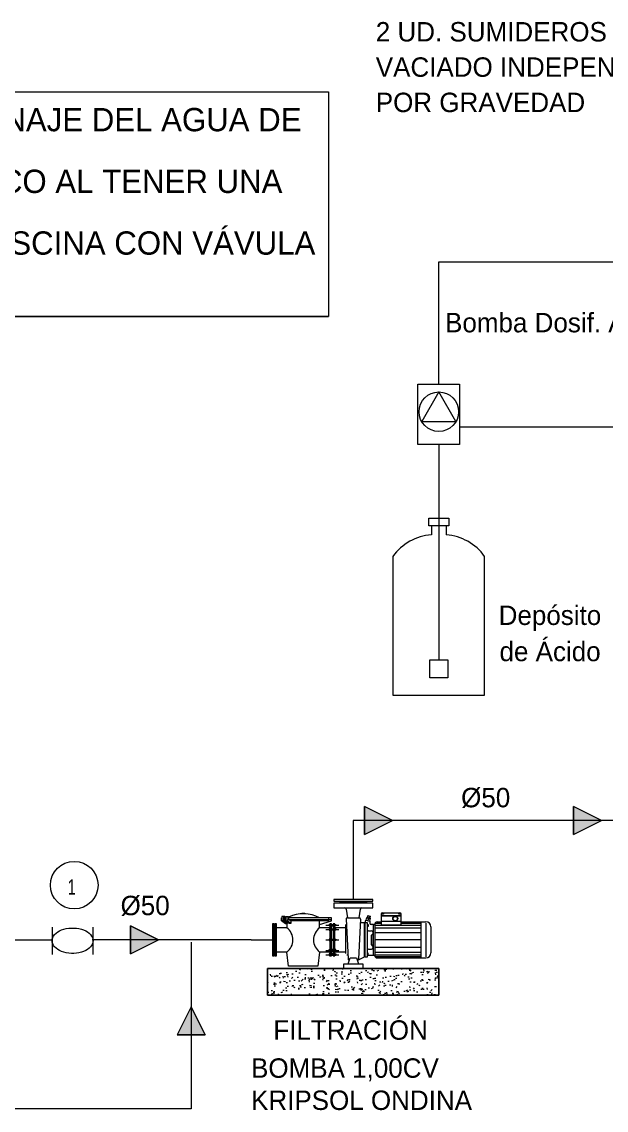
# Model space of a CAD drawing. Header units: millimetres. Extents: x 441156 to 441876, y 4514765 to 4515211.
# Drawn here: x 441324 to 441327.17, y 4514771.63 to 4514777.54 of the extents above; entities that cross this region are included whole.
import ezdxf

# ---------------------------------------------------------------- set-up
doc = ezdxf.new("R2010")
doc.units = ezdxf.units.MM
doc.layers.add('01_textos', color=7, linetype='Continuous')
for name, color, linetype, lineweight, true_color in [('05 ESQUEMAS HIDRAULICOS nuevos_dwg _6_', 7, 'Continuous', 18, 0x767676), ('A-DETL', 7, 'Continuous', 50, 0x008000), ('I-FONTANERÍA', 6, 'Continuous', 13, 0xff00ff), ('I-HIDRÁULICA', 6, 'Continuous', 13, 0xff00ff)]:
    doc.layers.add(name, color=color, linetype=linetype, lineweight=lineweight, true_color=true_color)
for name, color, linetype, lineweight in [('A-DETL-GENF', 7, 'Continuous', 9), ('A-DETL-THIN', 7, 'Continuous', 9), ('G-ANNO-TEXT', 7, 'Continuous', 9)]:
    doc.layers.add(name, color=color, linetype=linetype, lineweight=lineweight)
doc.styles.add('BERNARDO', font='')
doc.styles.add('Franklin Gothic Book', font='FRABK.TTF', dxfattribs={"height": 0.225})
doc.styles.add('Franklin Gothic Book_2', font='FRABK.TTF', dxfattribs={"width": 0.7, "height": 0.18})
doc.styles.get('BERNARDO').set_extended_font_data('Century Gothic')

# ---------------------------------------------------------------- blocks, each defined once
blk = doc.blocks.new('05 ESQUEMAS HIDRAULICOS nuevos_dwg_A$C6D152A77-1107640-01_ARQ_HIDRAULICA PISCINA CHAPOTEO')
at = {"layer": 'I-HIDRÁULICA', "flags": 128}
blk.add_lwpolyline([(2560.888, 1573.868), (2560.908, 1573.868), (2560.908, 1574.237), (2560.888, 1574.237)], close=True, dxfattribs=at)
blk = doc.blocks.new('05 ESQUEMAS HIDRAULICOS nuevos_dwg_A$C6D152A77-1107641-01_ARQ_HIDRAULICA PISCINA CHAPOTEO')
at = {"layer": 'I-HIDRÁULICA', "flags": 128}
blk.add_lwpolyline([(2560.859, 1573.868), (2560.879, 1573.868), (2560.879, 1574.237), (2560.859, 1574.237)], close=True, dxfattribs=at)
blk = doc.blocks.new('05 ESQUEMAS HIDRAULICOS nuevos_dwg_A$C0F61303F-1107647-01_ARQ_HIDRAULICA PISCINA CHAPOTEO')
at = {"layer": 'I-FONTANERÍA'}
for p, q in [((2558.309, 1574.201), (2558.309, 1573.885)), ((2558.783, 1573.885), (2558.783, 1574.201))]:
    blk.add_line(p, q, dxfattribs=at)
at = {"layer": 'I-FONTANERÍA', "flags": 128}
blk.add_lwpolyline([(2558.783, 1574.043), (2558.781, 1574.025), (2558.776, 1574.006), (2558.766, 1573.989), (2558.754, 1573.972), (2558.738, 1573.956), (2558.719, 1573.942), (2558.697, 1573.93), (2558.673, 1573.919), (2558.647, 1573.91), (2558.619, 1573.903), (2558.591, 1573.898), (2558.561, 1573.896), (2558.531, 1573.896), (2558.502, 1573.898), (2558.473, 1573.903), (2558.445, 1573.91), (2558.419, 1573.919), (2558.395, 1573.93), (2558.373, 1573.942), (2558.354, 1573.956), (2558.338, 1573.972), (2558.326, 1573.989), (2558.317, 1574.006), (2558.311, 1574.025), (2558.309, 1574.043), (2558.311, 1574.062), (2558.317, 1574.08), (2558.326, 1574.097), (2558.338, 1574.114), (2558.354, 1574.13), (2558.373, 1574.144), (2558.395, 1574.157), (2558.419, 1574.168), (2558.445, 1574.176), (2558.473, 1574.183), (2558.502, 1574.188), (2558.531, 1574.19), (2558.561, 1574.19), (2558.591, 1574.188), (2558.619, 1574.183), (2558.647, 1574.176), (2558.673, 1574.168), (2558.697, 1574.157), (2558.719, 1574.144), (2558.738, 1574.13), (2558.754, 1574.114), (2558.766, 1574.097), (2558.776, 1574.08), (2558.781, 1574.062)], close=True, dxfattribs=at)

msp = doc.modelspace()

# ---------------------------------------------------------------- hatches: boundary and pattern name
at = {"layer": 'A-DETL-GENF', "true_color": 0x0000ff}
for points in [[(441325.85940819, 4514773.2768082), (441325.85940819, 4514773.12495662), (441326.01125976, 4514773.20088241)], [(441326.99260549, 4514773.27643709), (441326.99260549, 4514773.12458552), (441327.14445707, 4514773.2005113)], [(441324.58878976, 4514772.62863234), (441324.58878976, 4514772.47678076), (441324.74064134, 4514772.55270655)], [(441324.91819046, 4514772.18900539), (441324.84226467, 4514772.03715381), (441324.99411625, 4514772.03715381)]]:
    msp.add_hatch(color=5, dxfattribs=at).paths.add_polyline_path(points)
at = {"layer": 'A-DETL-GENF', "lineweight": 13}
h = msp.add_hatch(dxfattribs=at)
h.set_pattern_fill('FP_1', color=256, scale=0.468678, style=0, pattern_type=2)
h.set_pattern_definition([(50, (233234.331754, 1857989.93413), (0.0943927548252, -0.0082588240986), [0.0098703525157, -0.1085738776728]), (355, (233234.33175, 1857989.93413), (-0.0182593454478, 0.09899376695), [0.007897219368, -0.0868600394937]), (100.451, (233234.33972, 1857989.933665), (0.0761362174962, 0.09073081429), [0.0083893309606, -0.092273267013]), (46.184, (233234.33175, 1857989.96038), (0.140452440492, -0.0217855087954), [0.0148055287736, -0.162860816509]), (96.636, (233234.34347, 1857989.95897), (0.1230038392034, 0.1281981017014), [0.012583996441, -0.1384099005194]), (351.184, (233234.33175, 1857989.96038), (0.12300542621, 0.128196329156), [0.0118434856634, -0.130287715852]), (21, (233234.34488, 1857989.95382), (0.0785538062063, -0.0529858459353), [0.0098703525157, -0.1085738776728]), (326, (233234.34488, 1857989.95382), (0.0320231471936, 0.0954342057908), [0.007897219368, -0.0868600394937]), (71.451, (233234.35144, 1857989.9496), (0.11057740787, 0.0424433875316), [0.0083893309606, -0.092273267013]), (37.5, (233234.331754, 1857989.934134), (0.0015992543234, 0.0438087945487), [0, -0.0858055146522, 0, -0.0881770238512, -0.0871881138888]), (37.5, (233234.331754, 1857989.934134), (0.0015992543234, 0.0438087945487), [-0.1739825385034, 0, -0.0871881138888]), (7.5, (233234.331754, 1857989.934134), (0.0346194864814, 0.05190556824184), [0, -0.0502750576619, 0, -0.0838323815045, -0.0332292494475]), (7.5, (233234.331754, 1857989.934134), (0.0346194864814, 0.05190556824184), [-0.1341074391664, 0, -0.0332292494475]), (327.5, (233234.302696, 1857989.934134), (0.07025198002745, -0.00296635420942), [0, -0.0329011750524, 0, -0.1026497914525, -0.1362118020722]), (327.5, (233234.302696, 1857989.934134), (0.07025198002745, -0.00296635420942), [-0.135550966505, 0, -0.1362118020722]), (317.5, (233234.289573, 1857989.934134), (0.0767523011066, 0.0131733339766), [0, -0.042771527568, 0, -0.0681691725266, -0.0967303920094]), (317.5, (233234.289573, 1857989.934134), (0.0767523011066, 0.0131733339766), [-0.1109407000947, 0, -0.0967303920094])])
h.paths.add_polyline_path([(441326.26116093, 4514772.25254975), (441326.26116093, 4514772.3982794), (441325.33212788, 4514772.3982794), (441325.33212788, 4514772.25254975), (441325.72336205, 4514772.25254975)])

# ---------------------------------------------------------------- linework, layer by layer
at = {"layer": 'A-DETL', "color": 7, "lineweight": 9}
for p, q in [((441321.7317599, 4514777.15502566, 0.0000002), (441325.66352833, 4514777.15502566, 0.0000002)), ((441325.66352833, 4514777.15502566, 0.0000002), (441325.66352833, 4514775.93627566, 0.0000002)), ((441321.72138937, 4514775.93627566, 0.0000002), (441325.66352833, 4514775.93627566, 0.0000002)), ((441325.66352833, 4514775.93627566, 0.0000002), (441321.72138937, 4514775.93627566, 0.0000002)), ((441326.14832804, 4514775.56961155, 0.0000002), (441326.37463685, 4514775.56961155, 0.0000002)), ((441326.14832804, 4514775.24163239, 0.0000002), (441326.14832804, 4514775.56961155, 0.0000002)), ((441326.37463685, 4514775.56961155, 0.0000002), (441326.37463685, 4514775.24163239, 0.0000002)), ((441326.26177698, 4514775.52674165, 0.0000002), (441326.16902055, 4514775.36608279, 0.0000002)), ((441326.35453342, 4514775.36608279, 0.0000002), (441326.26177698, 4514775.52674165, 0.0000002)), ((441326.16902055, 4514775.36608279, 0.0000002), (441326.35453342, 4514775.36608279, 0.0000002)), ((441330.66885647, 4514775.33478107, 0.0000002), (441326.37463685, 4514775.33478107, 0.0000002)), ((441326.37463685, 4514775.24163239, 0.0000002), (441326.14832804, 4514775.24163239, 0.0000002)), ((441326.20691359, 4514774.84208527, 0.0000002), (441326.3160513, 4514774.84208527, 0.0000002)), ((441326.20691359, 4514774.80066597, 0.0000002), (441326.20691359, 4514774.84208527, 0.0000002)), ((441326.3160513, 4514774.84208527, 0.0000002), (441326.3160513, 4514774.80066597, 0.0000002)), ((441326.3160513, 4514774.80066597, 0.0000002), (441326.20691359, 4514774.80066597, 0.0000002)), ((441326.22129315, 4514774.80066597, 0.0000002), (441326.22129315, 4514774.75139694, 0.0000002)), ((441326.30167174, 4514774.80066597, 0.0000002), (441326.30167174, 4514774.75139694, 0.0000002)), ((441326.01267011, 4514774.63401657, 0.0000002), (441326.01267011, 4514773.8814016, 0.0000002)), ((441326.51029478, 4514773.8814016, 0.0000002), (441326.51029478, 4514774.63401657, 0.0000002)), ((441326.21260847, 4514774.07362136, 0.0000002), (441326.31035642, 4514774.07362136, 0.0000002)), ((441326.21260847, 4514773.97593342, 0.0000002), (441326.21260847, 4514774.07362136, 0.0000002)), ((441326.31035642, 4514774.07362136, 0.0000002), (441326.31035642, 4514773.97593342, 0.0000002)), ((441326.31035642, 4514773.97593342, 0.0000002), (441326.21260847, 4514773.97593342, 0.0000002)), ((441326.01267011, 4514773.8814016, 0.0000002), (441326.51029478, 4514773.8814016, 0.0000002)), ((441326.51637665, 4514773.2005113, 0.0000002), (441325.79732359, 4514773.2005113, 0.0000002)), ((441325.79732359, 4514773.2005113, 0.0000002), (441325.79732359, 4514772.7751057, 0.0000002)), ((441328.35230222, 4514773.2005113, 0.0000002), (441326.51637665, 4514773.2005113, 0.0000002)), ((441325.6917584, 4514772.77190083, 0.0000002), (441325.6917584, 4514772.76285301, 0.0000002)), ((441325.90356528, 4514772.77190083, 0.0000002), (441325.6917584, 4514772.77190083, 0.0000002)), ((441325.6917584, 4514772.76285301, 0.0000002), (441325.90356528, 4514772.76285301, 0.0000002)), ((441325.87202942, 4514772.75948073, 0.0000002), (441325.72397413, 4514772.75948073, 0.0000002)), ((441325.72397413, 4514772.75948073, 0.0000002), (441325.72397413, 4514772.75125543, 0.0000002)), ((441325.87202942, 4514772.75125543, 0.0000002), (441325.87202942, 4514772.75948073, 0.0000002)), ((441325.90356528, 4514772.76285301, 0.0000002), (441325.90356528, 4514772.77190083, 0.0000002)), ((441325.51798834, 4514772.69401689, 0.0000002), (441325.51798834, 4514772.6983087, 0.0000002)), ((441325.51798834, 4514772.6983087, 0.0000002), (441325.53443893, 4514772.6983087, 0.0000002)), ((441325.53443893, 4514772.6983087, 0.0000002), (441325.53443893, 4514772.69401689, 0.0000002)), ((441325.6917584, 4514772.75125543, 0.0000002), (441325.6917584, 4514772.72657955, 0.0000002)), ((441325.90424515, 4514772.75125543, 0.0000002), (441325.6917584, 4514772.75125543, 0.0000002)), ((441325.6917584, 4514772.72657955, 0.0000002), (441325.90424515, 4514772.72657955, 0.0000002)), ((441325.75943425, 4514772.72026937, 0.0000002), (441325.76578604, 4514772.6722837, 0.0000002)), ((441325.83021751, 4514772.6722837, 0.0000002), (441325.83656931, 4514772.72026937, 0.0000002)), ((441325.90424515, 4514772.72657955, 0.0000002), (441325.90424515, 4514772.75125543, 0.0000002)), ((441325.9549678, 4514772.69907571, 0.0000002), (441326.05092956, 4514772.69907571, 0.0000002)), ((441325.96182221, 4514772.69907571, 0.0000002), (441325.96182221, 4514772.6922213, 0.0000002)), ((441326.04407515, 4514772.6922213, 0.0000002), (441326.04407515, 4514772.69907571, 0.0000002)), ((441325.40853412, 4514772.65552272, 0.0000002), (441325.40853412, 4514772.67197331, 0.0000002)), ((441325.41820119, 4514772.65552272, 0.0000002), (441325.40853412, 4514772.65552272, 0.0000002)), ((441325.42642649, 4514772.6801986, 0.0000002), (441325.4099759, 4514772.6801986, 0.0000002)), ((441325.4099759, 4514772.6801986, 0.0000002), (441325.4099759, 4514772.65552272, 0.0000002)), ((441325.4099759, 4514772.65552272, 0.0000002), (441325.43004247, 4514772.6415839, 0.0000002)), ((441325.41820119, 4514772.6801986, 0.0000002), (441325.41820119, 4514772.65552272, 0.0000002)), ((441325.41820119, 4514772.65552272, 0.0000002), (441325.42642649, 4514772.66374802, 0.0000002)), ((441325.43826777, 4514772.6415839, 0.0000002), (441325.41820119, 4514772.65552272, 0.0000002)), ((441325.42642649, 4514772.66374802, 0.0000002), (441325.42642649, 4514772.6801986, 0.0000002)), ((441325.43050949, 4514772.67197331, 0.0000002), (441325.42642649, 4514772.67197331, 0.0000002)), ((441325.43050949, 4514772.66374802, 0.0000002), (441325.42642649, 4514772.66374802, 0.0000002)), ((441325.42642649, 4514772.66374802, 0.0000002), (441325.43050949, 4514772.66091185, 0.0000002)), ((441325.43004247, 4514772.6415839, 0.0000002), (441325.43826777, 4514772.6415839, 0.0000002)), ((441325.43050949, 4514772.65552272, 0.0000002), (441325.43050949, 4514772.6801986, 0.0000002)), ((441325.43050949, 4514772.6801986, 0.0000002), (441325.44696007, 4514772.6801986, 0.0000002)), ((441325.45057606, 4514772.6415839, 0.0000002), (441325.43050949, 4514772.65552272, 0.0000002)), ((441325.43050949, 4514772.65552272, 0.0000002), (441325.43873478, 4514772.65552272, 0.0000002)), ((441325.43732265, 4514772.6415839, 0.0000002), (441325.43732265, 4514772.6185089, 0.0000002)), ((441325.43826777, 4514772.6501336, 0.0000002), (441325.43826777, 4514772.6415839, 0.0000002)), ((441325.43873478, 4514772.65552272, 0.0000002), (441325.43873478, 4514772.6801986, 0.0000002)), ((441325.43873478, 4514772.65552272, 0.0000002), (441325.44696007, 4514772.66374802, 0.0000002)), ((441325.45880135, 4514772.6415839, 0.0000002), (441325.43873478, 4514772.65552272, 0.0000002)), ((441325.44696007, 4514772.6801986, 0.0000002), (441325.44696007, 4514772.66374802, 0.0000002)), ((441325.66240006, 4514772.67197331, 0.0000002), (441325.44696007, 4514772.67197331, 0.0000002)), ((441325.44696007, 4514772.66374802, 0.0000002), (441325.67885065, 4514772.66374802, 0.0000002)), ((441325.44696007, 4514772.66374802, 0.0000002), (441325.45880135, 4514772.65552272, 0.0000002)), ((441325.45880135, 4514772.6415839, 0.0000002), (441325.45057606, 4514772.6415839, 0.0000002)), ((441325.66240006, 4514772.65552272, 0.0000002), (441325.45880135, 4514772.65552272, 0.0000002)), ((441325.45880135, 4514772.65552272, 0.0000002), (441325.45880135, 4514772.6415839, 0.0000002)), ((441325.61510462, 4514772.63701581, 0.0000002), (441325.67885065, 4514772.65552272, 0.0000002)), ((441325.61510462, 4514772.6185089, 0.0000002), (441325.61510462, 4514772.65552272, 0.0000002)), ((441325.67885065, 4514772.67197331, 0.0000002), (441325.66240006, 4514772.67197331, 0.0000002)), ((441325.66240006, 4514772.67197331, 0.0000002), (441325.66240006, 4514772.65552272, 0.0000002)), ((441325.66610144, 4514772.62879052, 0.0000002), (441325.66610144, 4514772.63701581, 0.0000002)), ((441325.66610144, 4514772.63701581, 0.0000002), (441325.67062535, 4514772.63701581, 0.0000002)), ((441325.67967318, 4514772.63907213, 0.0000002), (441325.67062535, 4514772.63907213, 0.0000002)), ((441325.67062535, 4514772.63907213, 0.0000002), (441325.67062535, 4514772.46634097, 0.0000002)), ((441325.67885065, 4514772.65552272, 0.0000002), (441325.67885065, 4514772.67197331, 0.0000002)), ((441325.67967318, 4514772.46634097, 0.0000002), (441325.67967318, 4514772.63907213, 0.0000002)), ((441325.67967318, 4514772.63701581, 0.0000002), (441325.688721, 4514772.63701581, 0.0000002)), ((441325.69776882, 4514772.63907213, 0.0000002), (441325.688721, 4514772.63907213, 0.0000002)), ((441325.688721, 4514772.63907213, 0.0000002), (441325.688721, 4514772.46634097, 0.0000002)), ((441325.69776882, 4514772.46634097, 0.0000002), (441325.69776882, 4514772.63907213, 0.0000002)), ((441325.69776882, 4514772.63701581, 0.0000002), (441325.70229274, 4514772.63701581, 0.0000002)), ((441325.70229274, 4514772.63701581, 0.0000002), (441325.70229274, 4514772.62879052, 0.0000002)), ((441325.75534588, 4514772.63578949, 0.0000002), (441325.75534588, 4514772.47950891, 0.0000002)), ((441325.75893163, 4514772.66542928, 0.0000002), (441325.76985578, 4514772.44986912, 0.0000002)), ((441325.76578604, 4514772.6722837, 0.0000002), (441325.83021751, 4514772.6722837, 0.0000002)), ((441325.83707192, 4514772.66542929, 0.0000002), (441325.82614778, 4514772.44986912, 0.0000002)), ((441325.83707192, 4514772.64661199, 0.0000002), (441325.85763516, 4514772.64661199, 0.0000002)), ((441325.85763516, 4514772.64661199, 0.0000002), (441325.85763516, 4514772.45880111, 0.0000002)), ((441325.8617478, 4514772.64661199, 0.0000002), (441325.86536538, 4514772.66011296, 0.0000002)), ((441325.8617478, 4514772.64661199, 0.0000002), (441325.87271486, 4514772.64661199, 0.0000002)), ((441325.8617478, 4514772.45880111, 0.0000002), (441325.8617478, 4514772.64661199, 0.0000002)), ((441325.86536538, 4514772.66011296, 0.0000002), (441325.88796566, 4514772.65405724, 0.0000002)), ((441325.86739093, 4514772.65957022, 0.0000002), (441325.87155303, 4514772.67510338, 0.0000002)), ((441325.87084341, 4514772.67245504, 0.0000002), (441325.88902427, 4514772.66758349, 0.0000002)), ((441325.87155303, 4514772.67510338, 0.0000002), (441325.88973389, 4514772.67023183, 0.0000002)), ((441325.87271486, 4514772.64661199, 0.0000002), (441325.87271486, 4514772.45880111, 0.0000002)), ((441325.87271486, 4514772.63601675, 0.0000002), (441325.87819839, 4514772.63601675, 0.0000002)), ((441325.87420137, 4514772.67439376, 0.0000002), (441325.87694423, 4514772.68463024, 0.0000002)), ((441325.88338632, 4514772.68290408, 0.0000002), (441325.87648136, 4514772.65713444, 0.0000002)), ((441325.87694423, 4514772.68463024, 0.0000002), (441325.88982841, 4514772.68117793, 0.0000002)), ((441325.87819839, 4514772.63601675, 0.0000002), (441325.87819839, 4514772.62504969, 0.0000002)), ((441325.88973389, 4514772.67023183, 0.0000002), (441325.88557179, 4514772.65469867, 0.0000002)), ((441325.88982841, 4514772.68117793, 0.0000002), (441325.88708555, 4514772.67094145, 0.0000002)), ((441325.88796566, 4514772.65405724, 0.0000002), (441325.88796566, 4514772.64387022, 0.0000002)), ((441325.90698692, 4514772.63701581, 0.0000002), (441325.89482007, 4514772.63701581, 0.0000002)), ((441325.90698692, 4514772.46839729, 0.0000002), (441325.90698692, 4514772.63701581, 0.0000002)), ((441325.90698692, 4514772.63701581, 0.0000002), (441325.91384133, 4514772.63701581, 0.0000002)), ((441325.91384133, 4514772.63701581, 0.0000002), (441325.91384133, 4514772.46839729, 0.0000002)), ((441325.91520236, 4514772.64297097, 0.0000002), (441325.94811339, 4514772.64297097, 0.0000002)), ((441325.92755253, 4514772.65072463, 0.0000002), (441325.94811339, 4514772.65072463, 0.0000002)), ((441325.96182221, 4514772.6922213, 0.0000002), (441325.94811339, 4514772.6922213, 0.0000002)), ((441325.94811339, 4514772.6922213, 0.0000002), (441325.94811339, 4514772.63395085, 0.0000002)), ((441325.94811339, 4514772.68527892, 0.0000002), (441326.05778397, 4514772.68527892, 0.0000002)), ((441325.94811339, 4514772.68253716, 0.0000002), (441326.05778397, 4514772.68253716, 0.0000002)), ((441325.94811339, 4514772.65511951, 0.0000002), (441326.05778397, 4514772.65511951, 0.0000002)), ((441326.05778397, 4514772.6922213, 0.0000002), (441326.04407515, 4514772.6922213, 0.0000002)), ((441326.05778397, 4514772.63395085, 0.0000002), (441326.05778397, 4514772.6922213, 0.0000002)), ((441326.05778397, 4514772.65072463, 0.0000002), (441326.19171917, 4514772.65072463, 0.0000002)), ((441326.05778397, 4514772.64297097, 0.0000002), (441326.16430153, 4514772.64297097, 0.0000002)), ((441326.16430153, 4514772.65072463, 0.0000002), (441326.16430153, 4514772.45468847, 0.0000002)), ((441326.19171917, 4514772.64382359, 0.0000002), (441326.19171917, 4514772.46158951, 0.0000002)), ((441325.37275409, 4514772.61974505, 0.0000002), (441325.37275409, 4514772.48566805, 0.0000002)), ((441325.43732265, 4514772.6185089, 0.0000002), (441325.38180191, 4514772.6185089, 0.0000002)), ((441325.67062535, 4514772.6185089, 0.0000002), (441325.61510462, 4514772.6185089, 0.0000002)), ((441325.64965086, 4514772.63290316, 0.0000002), (441325.71874332, 4514772.63290316, 0.0000002)), ((441325.64965086, 4514772.60956144, 0.0000002), (441325.71874332, 4514772.60956144, 0.0000002)), ((441325.67062535, 4514772.62879052, 0.0000002), (441325.66610144, 4514772.62879052, 0.0000002)), ((441325.67062535, 4514772.61367409, 0.0000002), (441325.66610144, 4514772.61367409, 0.0000002)), ((441325.66610144, 4514772.61367409, 0.0000002), (441325.66610144, 4514772.6054488, 0.0000002)), ((441325.66610144, 4514772.6054488, 0.0000002), (441325.67062535, 4514772.6054488, 0.0000002)), ((441325.688721, 4514772.62879052, 0.0000002), (441325.67967318, 4514772.62879052, 0.0000002)), ((441325.688721, 4514772.62673419, 0.0000002), (441325.67967318, 4514772.62673419, 0.0000002)), ((441325.67967318, 4514772.61367409, 0.0000002), (441325.688721, 4514772.61367409, 0.0000002)), ((441325.688721, 4514772.6054488, 0.0000002), (441325.67967318, 4514772.6054488, 0.0000002)), ((441325.70229274, 4514772.62879052, 0.0000002), (441325.69776882, 4514772.62879052, 0.0000002)), ((441325.75534588, 4514772.6185089, 0.0000002), (441325.69776882, 4514772.6185089, 0.0000002)), ((441325.69776882, 4514772.61367409, 0.0000002), (441325.70229274, 4514772.61367409, 0.0000002)), ((441325.70229274, 4514772.6054488, 0.0000002), (441325.69776882, 4514772.6054488, 0.0000002)), ((441325.70229274, 4514772.61367409, 0.0000002), (441325.70229274, 4514772.6054488, 0.0000002)), ((441325.85763516, 4514772.62604875, 0.0000002), (441325.8617478, 4514772.62604875, 0.0000002)), ((441325.87819839, 4514772.62504969, 0.0000002), (441325.87271486, 4514772.62504969, 0.0000002)), ((441325.87956927, 4514772.60274375, 0.0000002), (441325.89636205, 4514772.60274375, 0.0000002)), ((441325.89730938, 4514772.57831947, 0.0000002), (441325.90321646, 4514772.58637702, 0.0000002)), ((441325.89730938, 4514772.52709363, 0.0000002), (441325.89730938, 4514772.57831947, 0.0000002)), ((441325.90321646, 4514772.59588934, 0.0000002), (441325.90321646, 4514772.50952376, 0.0000002)), ((441325.91384133, 4514772.63327888, 0.0000002), (441326.16430153, 4514772.63327888, 0.0000002)), ((441325.91384133, 4514772.61841768, 0.0000002), (441326.16430153, 4514772.61841768, 0.0000002)), ((441325.91384133, 4514772.59212408, 0.0000002), (441326.16430153, 4514772.59212408, 0.0000002)), ((441325.94811339, 4514772.63395085, 0.0000002), (441326.05778397, 4514772.63395085, 0.0000002)), ((441326.21913682, 4514772.62330699, 0.0000002), (441326.21913682, 4514772.48210611, 0.0000002)), ((441323.92932902, 4514772.55270655, 0.0000002), (441324.16400688, 4514772.55270655, 0.0000002)), ((441325.24425674, 4514772.55270655, 0.0000002), (441324.38044666, 4514772.55270655, 0.0000002)), ((441324.91819046, 4514772.54114812, 0.0000002), (441324.91819046, 4514771.63649314, 0.0000002)), ((441325.64965086, 4514772.55270655, 0.0000002), (441325.71874332, 4514772.55270655, 0.0000002)), ((441325.67062535, 4514772.5568192, 0.0000002), (441325.66610144, 4514772.5568192, 0.0000002)), ((441325.66610144, 4514772.5568192, 0.0000002), (441325.66610144, 4514772.5485939, 0.0000002)), ((441325.66610144, 4514772.5485939, 0.0000002), (441325.67062535, 4514772.5485939, 0.0000002)), ((441325.67967318, 4514772.5568192, 0.0000002), (441325.688721, 4514772.5568192, 0.0000002)), ((441325.688721, 4514772.5485939, 0.0000002), (441325.67967318, 4514772.5485939, 0.0000002)), ((441325.69776882, 4514772.5568192, 0.0000002), (441325.70229274, 4514772.5568192, 0.0000002)), ((441325.70229274, 4514772.5485939, 0.0000002), (441325.69776882, 4514772.5485939, 0.0000002)), ((441325.70229274, 4514772.5568192, 0.0000002), (441325.70229274, 4514772.5485939, 0.0000002)), ((441325.90321646, 4514772.51903608, 0.0000002), (441325.89730938, 4514772.52709363, 0.0000002)), ((441326.16430153, 4514772.55270655, 0.0000002), (441325.91384133, 4514772.55270655, 0.0000002)), ((441325.43732265, 4514772.4869042, 0.0000002), (441325.38180191, 4514772.4869042, 0.0000002)), ((441325.4465761, 4514772.41061734, 0.0000002), (441325.43732265, 4514772.4869042, 0.0000002)), ((441325.61510462, 4514772.4869042, 0.0000002), (441325.60585117, 4514772.41061734, 0.0000002)), ((441325.67062535, 4514772.4869042, 0.0000002), (441325.61510462, 4514772.4869042, 0.0000002)), ((441325.64965086, 4514772.49585165, 0.0000002), (441325.71874332, 4514772.49585165, 0.0000002)), ((441325.64965086, 4514772.47250993, 0.0000002), (441325.71874332, 4514772.47250993, 0.0000002)), ((441325.66610144, 4514772.49173901, 0.0000002), (441325.66610144, 4514772.4999643, 0.0000002)), ((441325.66610144, 4514772.4999643, 0.0000002), (441325.67062535, 4514772.4999643, 0.0000002)), ((441325.67062535, 4514772.49173901, 0.0000002), (441325.66610144, 4514772.49173901, 0.0000002)), ((441325.67062535, 4514772.47662258, 0.0000002), (441325.66610144, 4514772.47662258, 0.0000002)), ((441325.66610144, 4514772.47662258, 0.0000002), (441325.66610144, 4514772.46839729, 0.0000002)), ((441325.66610144, 4514772.46839729, 0.0000002), (441325.67062535, 4514772.46839729, 0.0000002)), ((441325.67062535, 4514772.46634097, 0.0000002), (441325.67967318, 4514772.46634097, 0.0000002)), ((441325.688721, 4514772.4999643, 0.0000002), (441325.67967318, 4514772.4999643, 0.0000002)), ((441325.67967318, 4514772.49173901, 0.0000002), (441325.688721, 4514772.49173901, 0.0000002)), ((441325.688721, 4514772.47867891, 0.0000002), (441325.67967318, 4514772.47867891, 0.0000002)), ((441325.67967318, 4514772.47662258, 0.0000002), (441325.688721, 4514772.47662258, 0.0000002)), ((441325.688721, 4514772.46839729, 0.0000002), (441325.67967318, 4514772.46839729, 0.0000002)), ((441325.688721, 4514772.46634097, 0.0000002), (441325.69776882, 4514772.46634097, 0.0000002)), ((441325.70229274, 4514772.4999643, 0.0000002), (441325.69776882, 4514772.4999643, 0.0000002)), ((441325.69776882, 4514772.49173901, 0.0000002), (441325.70229274, 4514772.49173901, 0.0000002)), ((441325.75534588, 4514772.4869042, 0.0000002), (441325.69776882, 4514772.4869042, 0.0000002)), ((441325.69776882, 4514772.47662258, 0.0000002), (441325.70229274, 4514772.47662258, 0.0000002)), ((441325.70229274, 4514772.46839729, 0.0000002), (441325.69776882, 4514772.46839729, 0.0000002)), ((441325.70229274, 4514772.49173901, 0.0000002), (441325.70229274, 4514772.4999643, 0.0000002)), ((441325.70229274, 4514772.47662258, 0.0000002), (441325.70229274, 4514772.46839729, 0.0000002)), ((441325.76357117, 4514772.47128362, 0.0000002), (441325.76877053, 4514772.47128362, 0.0000002)), ((441325.85763516, 4514772.45880111, 0.0000002), (441325.82016785, 4514772.44048539, 0.0000002)), ((441325.85763516, 4514772.47936435, 0.0000002), (441325.8617478, 4514772.47936435, 0.0000002)), ((441325.87271486, 4514772.45880111, 0.0000002), (441325.8617478, 4514772.45880111, 0.0000002)), ((441325.87819839, 4514772.48036341, 0.0000002), (441325.87271486, 4514772.48036341, 0.0000002)), ((441325.87271486, 4514772.46939635, 0.0000002), (441325.87819839, 4514772.46939635, 0.0000002)), ((441325.90698692, 4514772.46839729, 0.0000002), (441325.87271486, 4514772.46839729, 0.0000002)), ((441325.87819839, 4514772.46939635, 0.0000002), (441325.87819839, 4514772.48036341, 0.0000002)), ((441325.87956927, 4514772.50266935, 0.0000002), (441325.89636205, 4514772.50266935, 0.0000002)), ((441325.91384133, 4514772.46839729, 0.0000002), (441325.90698692, 4514772.46839729, 0.0000002)), ((441325.91384133, 4514772.51328902, 0.0000002), (441326.16430153, 4514772.51328902, 0.0000002)), ((441325.91384133, 4514772.48699542, 0.0000002), (441326.16430153, 4514772.48699542, 0.0000002)), ((441325.91384133, 4514772.47213422, 0.0000002), (441326.16430153, 4514772.47213422, 0.0000002)), ((441325.91520236, 4514772.46244214, 0.0000002), (441326.16430153, 4514772.46244214, 0.0000002)), ((441325.33212788, 4514772.3982794, 0.0000002), (441326.26116093, 4514772.3982794, 0.0000002)), ((441325.33212788, 4514772.25254975, 0.0000002), (441325.33212788, 4514772.3982794, 0.0000002)), ((441325.60585117, 4514772.41061734, 0.0000002), (441325.4465761, 4514772.41061734, 0.0000002)), ((441325.74659369, 4514772.3982794, 0.0000002), (441325.74659369, 4514772.42295528, 0.0000002)), ((441325.74659369, 4514772.42295528, 0.0000002), (441325.84940986, 4514772.42295528, 0.0000002)), ((441325.84940986, 4514772.3982794, 0.0000002), (441325.74659369, 4514772.3982794, 0.0000002)), ((441325.7716821, 4514772.42847164, 0.0000002), (441325.7809125, 4514772.45516933, 0.0000002)), ((441325.7809125, 4514772.45516933, 0.0000002), (441325.81509105, 4514772.45516933, 0.0000002)), ((441325.81509105, 4514772.45516933, 0.0000002), (441325.82432145, 4514772.42847164, 0.0000002)), ((441325.84940986, 4514772.42295528, 0.0000002), (441325.84940986, 4514772.3982794, 0.0000002)), ((441325.92755015, 4514772.45468847, 0.0000002), (441326.19171917, 4514772.45468847, 0.0000002)), ((441326.26116093, 4514772.3982794, 0.0000002), (441326.26116093, 4514772.25254975, 0.0000002)), ((441326.26116093, 4514772.25254975, 0.0000002), (441325.33212788, 4514772.25254975, 0.0000002)), ((441324.91819046, 4514771.63659215, 0.0000002), (441323.36798456, 4514771.63659215, 0.0000002))]:
    msp.add_line(p, q, dxfattribs=at)
at = {"layer": 'A-DETL', "color": 6, "lineweight": 9, "true_color": 0xff00ff}
for p, q in [((441326.26148244, 4514775.56961155, 0.0000002), (441326.26148244, 4514776.23347106, 0.0000002)), ((441326.26148244, 4514776.23347106, 0.0000002), (441333.63482881, 4514776.23347106, 0.0000002)), ((441326.26148244, 4514775.24163239, 0.0000002), (441326.26148244, 4514774.07362136, 0.0000002)), ((441325.24425674, 4514772.55270655, 0.0000002), (441325.35920588, 4514772.55270655, 0.0000002))]:
    msp.add_line(p, q, dxfattribs=at)
at = {"layer": 'A-DETL', "color": 5, "lineweight": 9, "true_color": 0x0000ff}
for p, q in [((441325.85940819, 4514773.12495662, 0.0000002), (441325.85940819, 4514773.2768082, 0.0000002)), ((441326.99260549, 4514773.12458552, 0.0000002), (441326.99260549, 4514773.27643709, 0.0000002)), ((441324.58878976, 4514772.47678076, 0.0000002), (441324.58878976, 4514772.62863234, 0.0000002)), ((441324.58878976, 4514772.62863234, 0.0000002), (441324.74064134, 4514772.55270655, 0.0000002)), ((441324.91819046, 4514772.18900539, 0.0000002), (441324.99411625, 4514772.03715381, 0.0000002)), ((441324.99411625, 4514772.03715381, 0.0000002), (441324.84226467, 4514772.03715381, 0.0000002))]:
    msp.add_line(p, q, dxfattribs=at)
at = {"layer": 'A-DETL', "color": 7, "lineweight": 9}
for centre, radius in [((441326.26177698, 4514775.41963574, 0.0000002), 0.1071059), ((441324.28379114, 4514772.84992294, 0.0000002), 0.12907384), ((441326.02527748, 4514772.66877292, 0.0000002), 0.01370882), ((441326.02527748, 4514772.66877292, 0.0000002), 0.0116525)]:
    msp.add_circle(centre, radius, dxfattribs=at)
for centre, radius, start, end in [((441326.2413878, 4514774.47159658, 0.0000002), 0.28052101, 94.107804013, 144.620179613), ((441326.28157709, 4514774.47159658, 0.0000002), 0.28052101, 35.379820387, 85.892195987), ((441325.52621363, 4514772.50530271, 0.0000002), 0.18889335, 61.927513222, 114.807301503), ((441325.75260147, 4514772.71972514, 0.0000002), 0.00685441, 4.554010265, 90), ((441325.84340208, 4514772.71972514, 0.0000002), 0.00685441, 90, 175.445995887), ((441325.9549678, 4514772.6922213, 0.0000002), 0.00685441, 90, 180), ((441326.05092956, 4514772.6922213, 0.0000002), 0.00685441, 0, 90), ((441325.76578604, 4514772.66542929, 0.0000002), 0.00685441, 90, 180.000003896), ((441325.83021751, 4514772.66542929, 0.0000002), 0.00685441, 0.000005818, 90), ((441325.89482007, 4514772.64387022, 0.0000002), 0.00685441, 180, 270), ((441325.92755015, 4514772.63701581, 0.0000002), 0.01370882, 89.990078313, 180), ((441326.19171917, 4514772.62330699, 0.0000002), 0.02741765, 0, 90), ((441325.38797088, 4514772.55270655, 0.0000002), 0.08225294, 306.869897665, 53.130102339), ((441325.66445638, 4514772.55270655, 0.0000002), 0.08225294, 126.869897576, 233.130102335), ((441325.87956927, 4514772.59588934, 0.0000002), 0.00685441, 90, 180), ((441325.89636205, 4514772.59588934, 0.0000002), 0.00685441, 0, 90), ((441325.87956927, 4514772.50952376, 0.0000002), 0.00685441, 180, 270), ((441325.89636205, 4514772.50952376, 0.0000002), 0.00685441, 270, 0), ((441325.92755015, 4514772.46839729, 0.0000002), 0.01370882, 180, 270), ((441326.19171917, 4514772.48210611, 0.0000002), 0.02741765, 270, 0), ((441325.76495956, 4514772.42980969, 0.0000002), 0.00685441, 270, 348.743009211), ((441325.77671019, 4514772.44986912, 0.0000002), 0.00685441, 179.999994182, 270.000000374), ((441325.81929337, 4514772.44986912, 0.0000002), 0.00685441, 269.999999773, 359.999999306), ((441325.831044, 4514772.42980969, 0.0000002), 0.00685441, 191.256988503, 270)]:
    msp.add_arc(centre, radius, start, end, dxfattribs=at)
at = {"layer": 'A-DETL-THIN'}
for p, q in [((441325.85940819, 4514773.2768082, 0.0000002), (441325.85940819, 4514773.12495662, 0.0000002)), ((441326.01125976, 4514773.20088241, 0.0000002), (441325.85940819, 4514773.2768082, 0.0000002)), ((441326.99260549, 4514773.27643709, 0.0000002), (441326.99260549, 4514773.12458552, 0.0000002)), ((441327.14445707, 4514773.2005113, 0.0000002), (441326.99260549, 4514773.27643709, 0.0000002)), ((441325.85940819, 4514773.12495662, 0.0000002), (441326.01125976, 4514773.20088241, 0.0000002)), ((441326.99260549, 4514773.12458552, 0.0000002), (441327.14445707, 4514773.2005113, 0.0000002)), ((441324.58878976, 4514772.62863234, 0.0000002), (441324.58878976, 4514772.47678076, 0.0000002)), ((441324.74064134, 4514772.55270655, 0.0000002), (441324.58878976, 4514772.62863234, 0.0000002)), ((441324.58878976, 4514772.47678076, 0.0000002), (441324.74064134, 4514772.55270655, 0.0000002)), ((441326.26116093, 4514772.3982794, 0.0000002), (441325.33212788, 4514772.3982794, 0.0000002)), ((441325.33212788, 4514772.3982794, 0.0000002), (441325.33212788, 4514772.25254975, 0.0000002)), ((441326.26116093, 4514772.25254975, 0.0000002), (441326.26116093, 4514772.3982794, 0.0000002)), ((441325.33212788, 4514772.25254975, 0.0000002), (441326.26116093, 4514772.25254975, 0.0000002)), ((441324.91819046, 4514772.18900539, 0.0000002), (441324.84226467, 4514772.03715381, 0.0000002)), ((441324.99411625, 4514772.03715381, 0.0000002), (441324.91819046, 4514772.18900539, 0.0000002)), ((441324.84226467, 4514772.03715381, 0.0000002), (441324.99411625, 4514772.03715381, 0.0000002))]:
    msp.add_line(p, q, dxfattribs=at)

# ---------------------------------------------------------------- block references
at = {"layer": '05 ESQUEMAS HIDRAULICOS nuevos_dwg _6_', "color": 6, "lineweight": 13, "true_color": 0xff00ff, "xscale": 0.4686777072986199, "yscale": 0.4686777072986199, "zscale": 0.4686777072986199}
for name in ['05 ESQUEMAS HIDRAULICOS nuevos_dwg_A$C6D152A77-1107641-01_ARQ_HIDRAULICA PISCINA CHAPOTEO', '05 ESQUEMAS HIDRAULICOS nuevos_dwg_A$C6D152A77-1107640-01_ARQ_HIDRAULICA PISCINA CHAPOTEO', '05 ESQUEMAS HIDRAULICOS nuevos_dwg_A$C0F61303F-1107647-01_ARQ_HIDRAULICA PISCINA CHAPOTEO']:
    msp.add_blockref(name, (440125.14152184, 4514034.82947879, 0.0000002), dxfattribs=at)

# ---------------------------------------------------------------- texts
at = {"layer": '01_textos', "color": 5, "char_height": 0.1265625, "attachment_point": 1, "style": 'BERNARDO'}
for s, insert, width in [('SE EVITA EL RETROSIFONAJE DEL AGUA DE ', (441321.84902841, 4514777.06812327, 0.0000002), 3.6220646906), ('ABASTECIMIENTO PÚBLICO AL TENER UNA ', (441321.84902841, 4514776.73325999, 0.0000002), 3.6220646906), ('INDEPENDIENTE PARA PISCINA CON VÁVULA ', (441321.84902841, 4514776.39839671, 0.0000002), 4.5378382846)]:
    msp.add_mtext(s, dxfattribs=dict(at, insert=insert, width=width))
at = {"layer": 'G-ANNO-TEXT', "attachment_point": 1}
for s, insert, char_height, width, style in [('2 UD. SUMIDEROS', (441325.91979694, 4514777.53442516, 0.0000002), 0.1054524841, 1.5498988703, 'Franklin Gothic Book'), ('VACIADO INDEPENDIENTE', (441325.91979694, 4514777.34278025, 0.0000002), 0.1054524841, 2.1754944143, 'Franklin Gothic Book'), ('POR GRAVEDAD', (441325.91979694, 4514777.15113534, 0.0000002), 0.1054524841, 1.3413670223, 'Franklin Gothic Book'), ('Bomba Dosif. Ácido', (441326.29564931, 4514775.95587822, 0.0000002), 0.1054524841, 1.6231668169, 'Franklin Gothic Book'), ('Depósito', (441326.58643898, 4514774.36747804, 0.0000002), 0.105452484, 0.7383154619, 'Franklin Gothic Book'), ('de Ácido', (441326.59114317, 4514774.1710031, 0.0000002), 0.105452484, 0.7101354824, 'Franklin Gothic Book'), ('Ø50', (441326.38286124, 4514773.3779006, 0.0000002), 0.105452484, 0.3607037371, 'Franklin Gothic Book'), ('1', (441324.24856284, 4514772.88173428, 0.0000002), 0.08436199, 0.063123154, 'Franklin Gothic Book_2'), ('Ø50', (441324.53516763, 4514772.79226284, 0.0000002), 0.105452484, 0.3607037371, 'Franklin Gothic Book'), ('FILTRACIÓN', (441325.36379001, 4514772.11628922, 0.0000002), 0.105452484, 0.9862992811, 'Franklin Gothic Book'), ('BOMBA 1,00CV', (441325.24307161, 4514771.90983982, 0.0000002), 0.1054524841, 1.3019150511, 'Franklin Gothic Book'), ('KRIPSOL ONDINA', (441325.24307161, 4514771.73518919, 0.0000002), 0.1054524841, 1.459722936, 'Franklin Gothic Book')]:
    msp.add_mtext(s, dxfattribs=dict(at, insert=insert, char_height=char_height, width=width, style=style))

doc.saveas('drawing.dxf')
